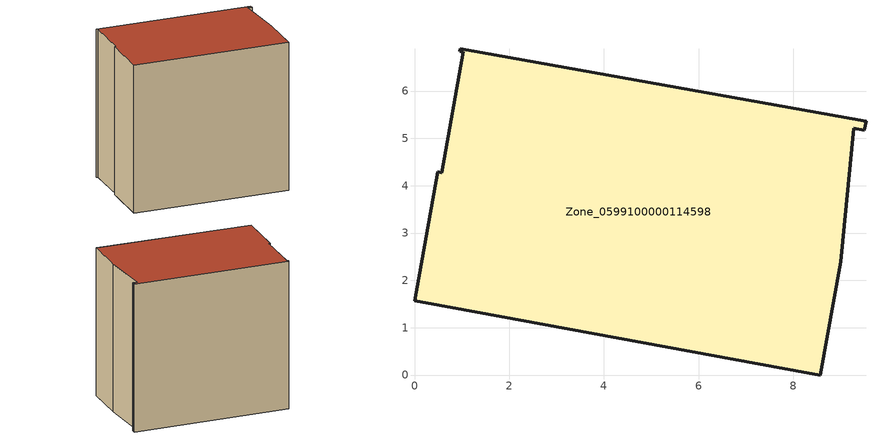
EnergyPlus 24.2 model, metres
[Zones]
Zone_0599100000114598
 floor ground (C_G): 9.5,5.17 9.27,5.21 9,2.4 8.57,0 0,1.57 0.49,4.29 0.58,4.28 1.03,6.83 0.96,6.84 0.97,6.89 9.54,5.36 z0
 wall outside (C_F): 0.97,6.89 0.96,6.84 1.03,6.83 0.58,4.28 0.49,4.29 0,1.57 8.57,0 9,2.4 9.27,5.21 9.5,5.17 9.54,5.36 0.97,6.89 z0:8.34
 roof outside (C_R): 9.27,5.21 9.5,5.17 9.54,5.36 0.97,6.89 0.96,6.84 1.03,6.83 0.58,4.28 0.49,4.29 0,1.57 8.57,0 9,2.4 z8.34
[BUILDING]
Pand.0599100000114598: North Axis=0; Terrain=City; Loads Convergence Tolerance Value=0.04; Temperature Convergence Tolerance Value=0.4; Solar Distribution=FullExterior; Maximum Number of Warmup Days=25; Minimum Number of Warmup Days=1
[Site:Location]
Rotterdam.The.Hague.AP_ZH_NLD Design_Conditions: Latitude=51.96; Longitude=4.45; Time Zone=1; Elevation=-4.5
[SITE:GROUNDTEMPERATURE:BUILDINGSURFACE]
18, 18, 18, 18, 18, 18, 18, 18, 18, 18, 18, 18
[MATERIAL] Thermal Absorptance=0.9; Solar Absorptance=0.7; Visible Absorptance=0.7
Name | Roughness | Thickness | Conductivity | Density | Specific Heat
G.TI.1975-1991 | MediumSmooth | 0.15 | 0.288461 | 540 | 1210
F.TI.1975-1991 | Rough | 0.3 | 0.230769 | 1920 | 840
R.TI.1975-1991 | MediumRough | 0.2 | 0.153846 | 1500 | 1000
[CONSTRUCTION]
C_G: G.TI.1975-1991
C_F: F.TI.1975-1991
C_R: R.TI.1975-1991
[ZONE]
Zone_0599100000114598: Type=1; Multiplier=1; Ceiling Height=Autocalculate; Volume=Autocalculate; Floor Area=autocalculate; Part of Total Floor Area=Yes
[ZONEINFILTRATION:DESIGNFLOWRATE]
Infil_Zone_0599100000114598: Zone or ZoneList or Space or SpaceList=Zone_0599100000114598; Schedule=AlwaysOn; Design Flow Rate Calculation Method=Flow/Area; Flow Rate per Floor Area=0.003; Constant Term Coefficient=1; Temperature Term Coefficient=0; Velocity Term Coefficient=0; Velocity Squared Term Coefficient=0
[HVACTEMPLATE:ZONE:IDEALLOADSAIRSYSTEM]
Zone_0599100000114598: Maximum Heating Supply Air Temperature=50; Minimum Cooling Supply Air Temperature=13; Maximum Heating Supply Air Humidity Ratio=0.0156; Minimum Cooling Supply Air Humidity Ratio=0.0077; Heating Limit=NoLimit; Cooling Limit=NoLimit; Dehumidification Control Type=ConstantSensibleHeatRatio; Cooling Sensible Heat Ratio=0.7; Dehumidification Setpoint=60; Humidification Control Type=None; Humidification Setpoint=30; Outdoor Air Method=None; Outdoor Air Flow Rate per Person=0.00944; Outdoor Air Flow Rate per Zone Floor Area=0; Outdoor Air Flow Rate per Zone=0; Demand Controlled Ventilation Type=None; Outdoor Air Economizer Type=NoEconomizer; Heat Recovery Type=None; Sensible Heat Recovery Effectiveness=0.7; Latent Heat Recovery Effectiveness=0.65
[ZONECONTROL:THERMOSTAT]
ThermostatControl_Zone_0599100000114598: Zone or ZoneList=Zone_0599100000114598; Control Type Schedule=DualSetpointControlType; Control 1=Thermostat_Zone_0599100000114598; Temperature Difference Between Cutout And Setpoint=0
[THERMOSTATSETPOINT:DUALSETPOINT]
Thermostat_Zone_0599100000114598: Heating Setpoint Temperature Schedule=HeatingSetpoint_Zone_0599100000114598; Cooling Setpoint Temperature Schedule=CoolingSetpoint_Zone_0599100000114598
[SCHEDULE:COMPACT]
HeatingSetpoint_Zone_0599100000114598: Through: 12/31, For: AllDays, Until: 24:00, 21
CoolingSetpoint_Zone_0599100000114598: Through: 12/31, For: AllDays, Until: 24:00, 24
DualSetpointControlType: Through: 12/31, For: AllDays, Until: 24:00, 4
AlwaysOn: Through: 12/31, For: AllDays, Until: 24:00, 1
